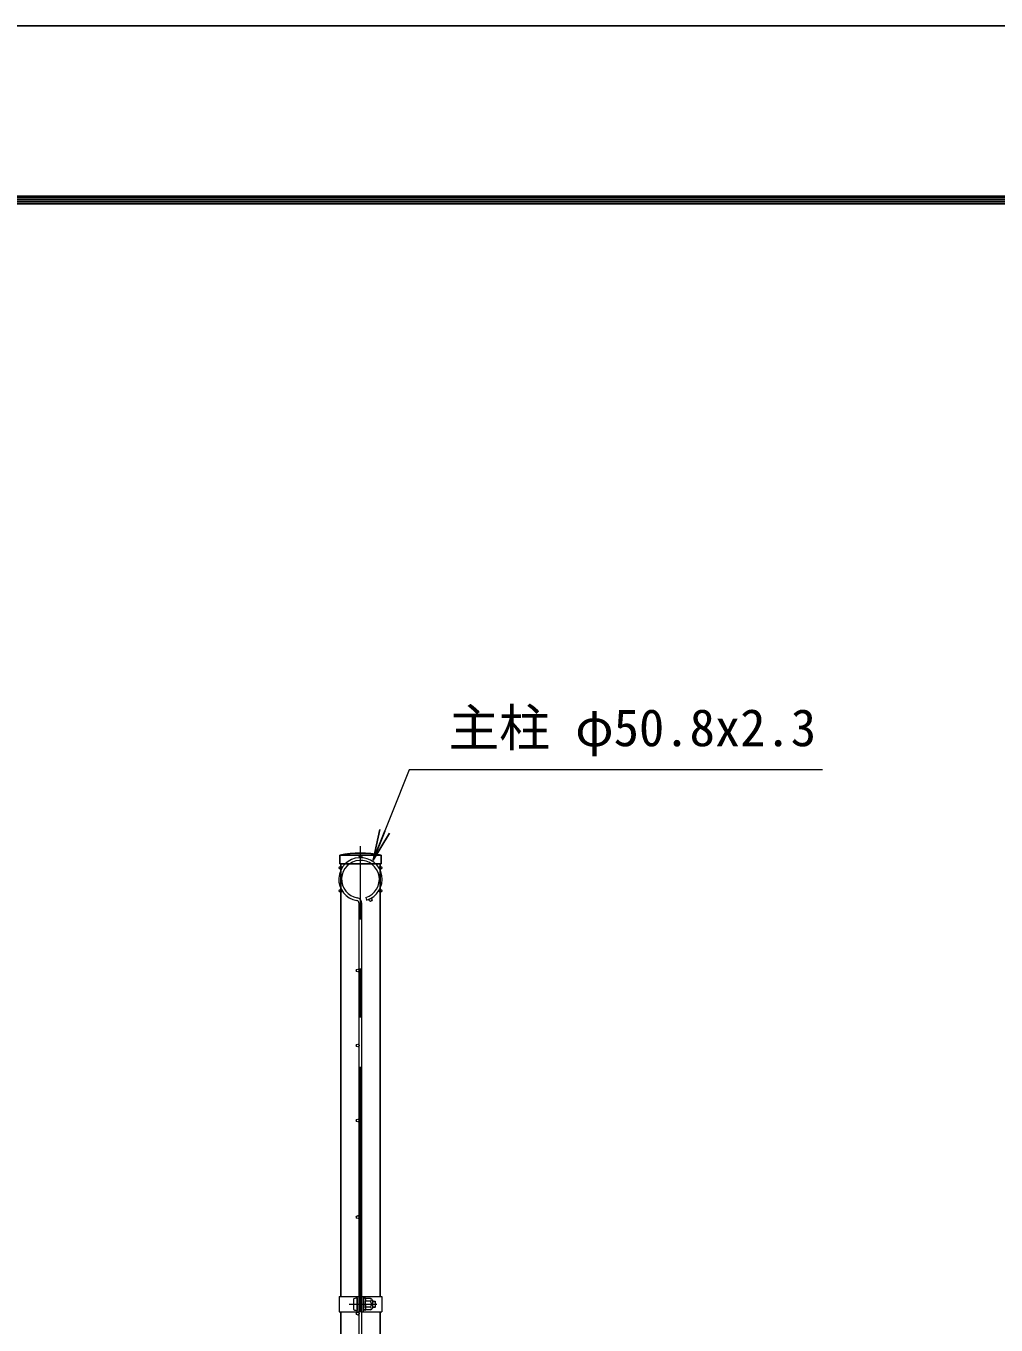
# Model space of a CAD drawing. Units: millimetres, scale not verified. Extents: x -4200 to 4200, y -2970 to 2970.
# Drawn here: x -356 to 898, y 1289 to 2970 of the extents above; entities that cross this region are included whole.
import ezdxf
from ezdxf.enums import TextEntityAlignment as Align

# ---------------------------------------------------------------- set-up
doc = ezdxf.new("R2010")
doc.units = ezdxf.units.MM
doc.header["$LTSCALE"] = 10
doc.linetypes.add('USER1', pattern=[50.8, 31.75, -6.35, 6.35, -6.35])
doc.layers.add('0-3_0', color=7, linetype='Continuous')
for name, color, linetype, lineweight in [('0-7_D-STR1', 1, 'Continuous', 25), ('0-9_D-BMK', 2, 'USER1', 13), ('0-A_D-STR2', 7, 'Continuous', 13), ('0-B_D-STR3', 3, 'Continuous', 13), ('0-D_D-STR-TXT', 7, 'Continuous', 13), ('0-E_D-TTL', 7, 'Continuous', 25)]:
    doc.layers.add(name, color=color, linetype=linetype, lineweight=lineweight)
doc.styles.add('ＭＳ ゴシック', font='')
doc.styles.get('ＭＳ ゴシック').set_extended_font_data('MS Gothic')

# ---------------------------------------------------------------- blocks, each defined once
blk = doc.blocks.new('_Open')
at = {"layer": '0-3_0'}
blk.add_line((-10, 1.667), (0, 0), dxfattribs=at)
blk.add_lwpolyline([(-10, -1.667), (0, 0), (-10, 0)], dxfattribs=at)

msp = doc.modelspace()

# ---------------------------------------------------------------- linework, layer by layer
at = {"layer": '0-7_D-STR1'}
for p, q in [((103.13, 1896.98), (49.93, 1896.98)), ((49.93, 1896.98), (49.93, 1885.98)), ((103.13, 1885.98), (49.93, 1885.98)), ((51.13, 1885.98), (51.13, 1326.23)), ((101.93, 1326.23), (101.93, 1885.98)), ((103.13, 1885.98), (103.13, 1896.98)), ((51.13, 1306.23), (51.13, 736.23)), ((101.93, 736.23), (101.93, 1306.23))]:
    msp.add_line(p, q, dxfattribs=at)
msp.add_arc((76.53, 1780.55), 119.43, 77.13052, 102.86948, dxfattribs=at)
at = {"layer": '0-9_D-BMK'}
for p, q in [((76.53, -218.02), (76.53, 1908.98)), ((62.11, 1316.23), (97.85, 1316.23))]:
    msp.add_line(p, q, dxfattribs=at)
at = {"layer": '0-A_D-STR2'}
for p, q in [((74.73, 183.11), (74.73, 1834.84)), ((78.33, 183.11), (78.33, 1834.84)), ((83.5, 1842.6), (84.53, 1839.15))]:
    msp.add_line(p, q, dxfattribs=at)
for centre in [(50.72, 1880.88), (76.53, 1895.78), (102.34, 1880.88), (50.72, 1851.08), (102.34, 1851.08), (89.65, 1839.22), (72.93, 1747.98), (72.93, 1650.98), (72.93, 1553.98), (72.93, 1428.98), (72.93, 1303.98)]:
    msp.add_circle(centre, 1.8, dxfattribs=at)
for centre, radius, start, end in [((76.53, 1865.98), 28, 286.60421, 260.16066), ((76.53, 1865.98), 24.4, 286.60421, 260.16066), ((71.13, 1834.84), 3.6, 0, 80.16066), ((71.13, 1834.84), 7.2, 0, 80.16066)]:
    msp.add_arc(centre, radius, start, end, dxfattribs=at)
at = {"layer": '0-B_D-STR3'}
for p, q in [((48.83, 1326.23), (74.73, 1326.23)), ((48.83, 1326.23), (48.83, 1306.23)), ((67.63, 1322.73), (67.63, 1309.73)), ((72.43, 1306.23), (72.43, 1326.23)), ((72.43, 1324.23), (72.43, 1308.23)), ((74.73, 1306.23), (74.73, 1326.23)), ((74.73, 1320.23), (78.33, 1320.23)), ((74.73, 1319.55), (78.33, 1319.55)), ((74.73, 1312.91), (78.33, 1312.91)), ((74.73, 1312.23), (78.33, 1312.23)), ((78.33, 1306.23), (78.33, 1326.23)), ((78.33, 1326.23), (104.23, 1326.23)), ((80.63, 1306.23), (80.63, 1326.23)), ((80.63, 1320.73), (81.02, 1323.89)), ((80.63, 1320.73), (80.63, 1311.73)), ((80.63, 1311.73), (81.02, 1308.57)), ((82.78, 1323.98), (81.12, 1323.98)), ((82.83, 1316.23), (82.83, 1323.95)), ((89.62, 1319.98), (82.83, 1319.98)), ((82.83, 1316.23), (82.83, 1308.5)), ((89.62, 1312.48), (82.83, 1312.48)), ((82.93, 1323.74), (82.88, 1323.91)), ((89.62, 1323.74), (82.93, 1323.74)), ((92.13, 1321.23), (92.13, 1311.23)), ((92.13, 1320.23), (95.43, 1320.23)), ((92.13, 1319.55), (95.75, 1319.55)), ((92.13, 1312.91), (95.75, 1312.91)), ((92.13, 1312.23), (95.43, 1312.23)), ((95.43, 1320.23), (95.43, 1312.23)), ((104.23, 1326.23), (104.23, 1306.23)), ((48.83, 1306.23), (74.73, 1306.23)), ((78.33, 1306.23), (104.23, 1306.23)), ((82.76, 1308.48), (81.12, 1308.48)), ((89.62, 1308.72), (82.93, 1308.72))]:
    msp.add_line(p, q, dxfattribs=at)
for centre, radius, start, end in [((81.12, 1323.88), 0.1, 90, 173), ((82.78, 1323.88), 0.1, 15, 90), ((77.95, 1321.86), 5.32, 339.37322, 22.7756), ((77.95, 1310.6), 5.32, 337.2244, 20.62678), ((62.07, 1316.23), 21.19, 0, 10.20031), ((62.07, 1316.23), 21.19, 349.79969, 0), ((83.86, 1316.23), 6.87, 0, 33.09348), ((83.86, 1316.23), 6.87, 326.90652, 0), ((88.61, 1321.86), 2.13, 298.45309, 61.54691), ((85.35, 1316.97), 8, 32.13463, 57.68315), ((88.61, 1310.6), 2.13, 298.45309, 61.54691), ((85.35, 1315.48), 8, 302.31685, 327.86537), ((87.93, 1316.23), 8.5, 331.92751, 28.07249), ((81.12, 1308.58), 0.1, 187, 270), ((82.76, 1308.58), 0.1, 270, 337.2244)]:
    msp.add_arc(centre, radius, start, end, dxfattribs=at)
for centre, start_param, end_param in [((72.43, 1322.73), 1.5707963, 3.1415927), ((72.43, 1309.73), 3.1415927, 4.712389)]:
    msp.add_ellipse(centre, major_axis=(4.8, 0), ratio=0.3125, start_param=start_param, end_param=end_param, dxfattribs=at)
at = {"layer": '0-D_D-STR-TXT'}
msp.add_lwpolyline([(674.05, 2007.71), (139.37, 2007.71), (93.88, 1892.76)], dxfattribs=at)
at = {"layer": '0-E_D-TTL', "color": 2}
msp.add_lwpolyline([(-4200, 2970), (4200, 2970), (4200, -2970), (-4200, -2970)], close=True, dxfattribs=at)
at = {"layer": '0-E_D-TTL'}
for points in [[(-3930, 2750), (3930, 2750), (3930, -2750), (-3930, -2750)], [(-3927.5, 2747.5), (3927.5, 2747.5), (3927.5, -2747.5), (-3927.5, -2747.5)], [(-3925, 2745), (3925, 2745), (3925, -2745), (-3925, -2745)], [(-3922.5, 2742.5), (3922.5, 2742.5), (3922.5, -2742.5), (-3922.5, -2742.5)], [(-3920, 2740), (3920, 2740), (3920, -2740), (-3920, -2740)]]:
    msp.add_lwpolyline(points, close=True, dxfattribs=at)

# ---------------------------------------------------------------- block references
at = {"layer": '0-D_D-STR-TXT', "xscale": 4, "yscale": 4, "rotation": 248.409}
msp.add_blockref('_Open', (93.14, 1890.9), dxfattribs=at)

# ---------------------------------------------------------------- texts
at = {"layer": '0-D_D-STR-TXT', "style": 'ＭＳ ゴシック'}
msp.add_text('主柱 φ50.8x2.3', height=48.09, dxfattribs=at).set_placement((190.29, 2023.72), align=Align.BOTTOM_LEFT)

doc.saveas('drawing.dxf')
